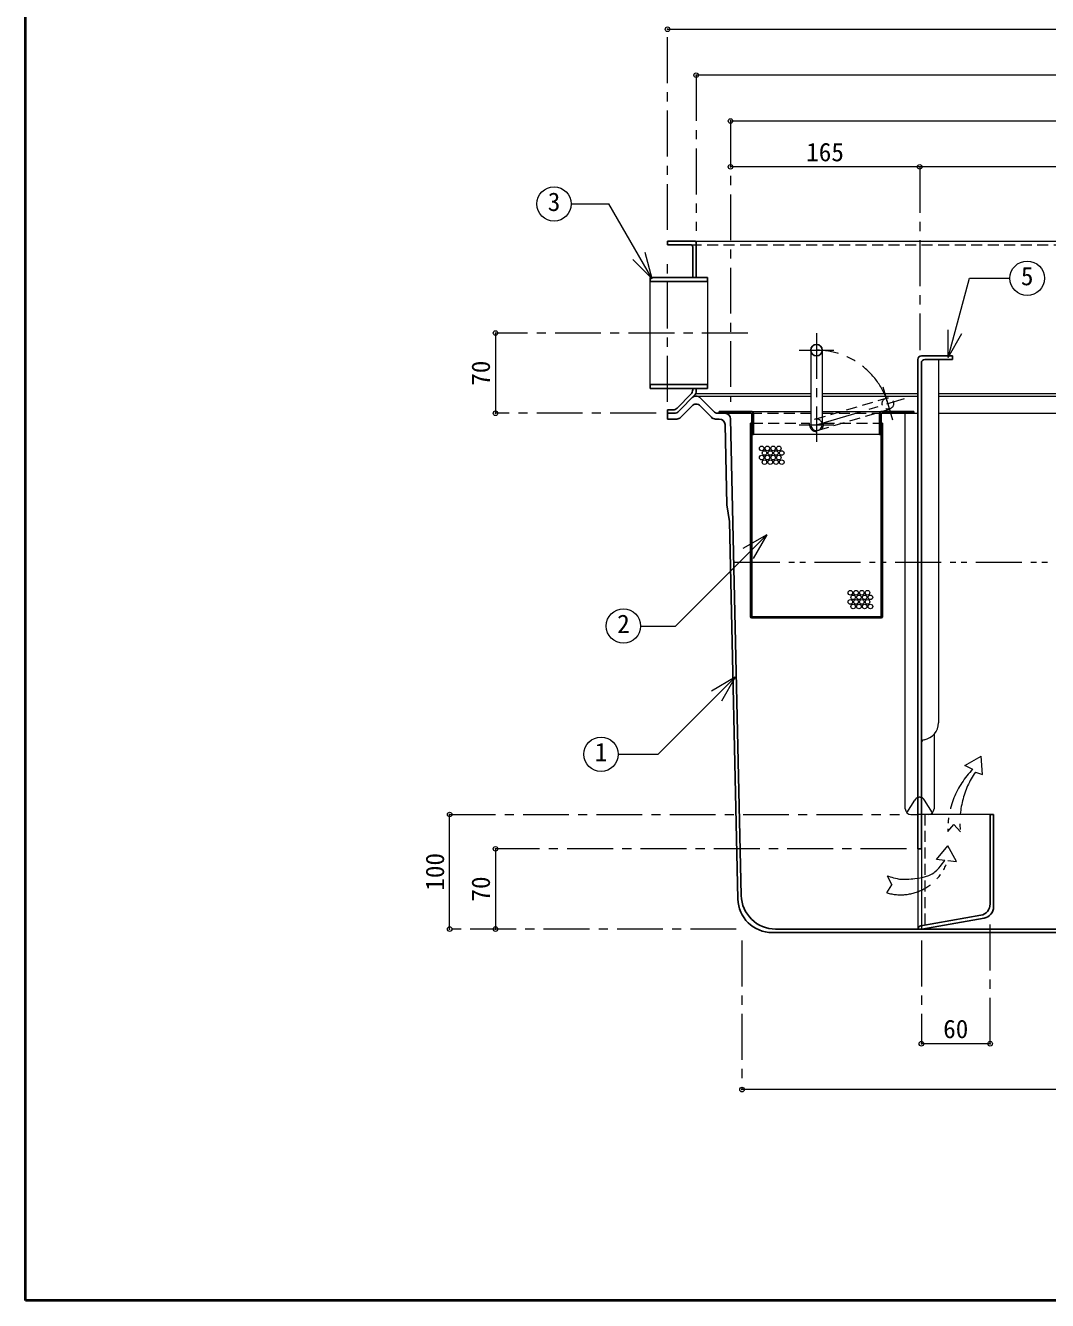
# Model space of a CAD drawing. Units: millimetres at full size, sheet at 1:8. Extents: x -1680 to 1560, y -1128 to 1120.
# Drawn here: x -1680 to -789, y -1128 to -16 of the extents above; entities that cross this region are included whole.
import ezdxf
from ezdxf.enums import TextEntityAlignment as Align

# ---------------------------------------------------------------- set-up
doc = ezdxf.new("R2010")
doc.units = ezdxf.units.MM
doc.header["$LTSCALE"] = 8
doc.header["$PDMODE"] = 32
doc.header["$PDSIZE"] = 4
for name, pattern in [('CHAIN1', [8, 5, -1, 1, -1]), ('DASHED1', [1.8, 1.2, -0.6]), ('DOUBLE_CHAIN1', [8.8, 5, -1, 0.6, -0.6, 0.6, -1])]:
    doc.linetypes.add(name, pattern=pattern)
doc.layers.add('0-0_ﾚｲﾔ1', color=4, linetype='Continuous', lineweight=9)
doc.styles.add('ＭＳ ゴシック', font='')
doc.styles.get('ＭＳ ゴシック').set_extended_font_data('MS Gothic')

msp = doc.modelspace()

# ---------------------------------------------------------------- linework, layer by layer
at = {"layer": '0-0_ﾚｲﾔ1', "color": 1, "lineweight": 40}
for p, q in [((-1680.277, -1128.279), (-1680.277, 1119.721)), ((1559.723, -1128.279), (-1680.277, -1128.279))]:
    msp.add_line(p, q, dxfattribs=at)
at = {"layer": '0-0_ﾚｲﾔ1'}
for p, q in [((-1120.277, -19.279), (-410.277, -19.279)), ((-435.277, -59.279), (-1095.277, -59.279)), ((-1065.277, -99.279), (-465.277, -99.279)), ((-900.277, -139.279), (-1065.277, -139.279)), ((-630.277, -139.279), (-900.277, -139.279)), ((-1096.215, -204.279), (-434.34, -204.279)), ((-1270.277, -284.279), (-1270.277, -354.279)), ((-1095.5, -337.042), (-995.277, -337.042)), ((-1095.277, -339.279), (-995.277, -339.279)), ((-985.277, -337.042), (-901.777, -337.042)), ((-985.277, -339.279), (-901.777, -339.279)), ((-883.777, -337.042), (-646.777, -337.042)), ((-883.777, -339.279), (-646.777, -339.279)), ((-1046.777, -352.779), (-995.277, -352.779)), ((-985.277, -352.779), (-933.777, -352.779)), ((-912.866, -699.279), (-912.866, -354.279)), ((-905.277, -354.279), (-901.777, -354.279)), ((-883.777, -354.279), (-646.777, -354.279)), ((-935.277, -372.779), (-1045.277, -372.779)), ((-887.688, -634.381), (-887.688, -699.279)), ((-911.401, -702.815), (-904.535, -691.659)), ((-889.153, -702.815), (-896.019, -691.659)), ((-1310.277, -804.279), (-1310.277, -704.279)), ((-907.866, -704.279), (-901.777, -704.279)), ((-1270.277, -734.279), (-1270.277, -804.279)), ((-838.777, -904.279), (-898.777, -904.279)), ((-475.277, -944.279), (-1055.277, -944.279))]:
    msp.add_line(p, q, dxfattribs=at)
at = {"layer": '0-0_ﾚｲﾔ1', "linetype": 'CHAIN1'}
for p, q in [((-1120.277, -194.279), (-1120.277, -19.279)), ((-1095.277, -59.279), (-1095.277, -195.217)), ((-1065.277, -99.279), (-1065.277, -344.279)), ((-900.277, -139.279), (-900.277, -299.279)), ((-1120.277, -344.279), (-1120.277, -217.279)), ((-1050.277, -284.279), (-1270.277, -284.279)), ((-990.277, -284.279), (-990.277, -379.279)), ((-1005.277, -299.279), (-975.277, -299.279)), ((-923.697, -360.152), (-932.238, -331.394)), ((-990.277, -364.279), (-913.588, -341.503)), ((-1130.277, -354.279), (-1270.277, -354.279)), ((-1005.277, -364.279), (-975.277, -364.279)), ((-1310.277, -704.279), (-917.866, -704.279)), ((-911.777, -734.279), (-1270.277, -734.279)), ((-838.777, -904.279), (-838.777, -797.351)), ((-1060.277, -804.279), (-1310.277, -804.279)), ((-1055.277, -814.279), (-1055.277, -944.279)), ((-898.777, -814.279), (-898.777, -904.279))]:
    msp.add_line(p, q, dxfattribs=at)
at = {"layer": '0-0_ﾚｲﾔ1', "color": 7, "lineweight": 18}
for p, q in [((-1204.223, -171.665), (-1171.392, -171.665)), ((-1133.632, -237.066), (-1171.392, -171.665)), ((-1133.632, -237.066), (-1150.603, -220.096)), ((-1133.523, -237.066), (-1139.735, -213.884)), ((-1135.277, -329.279), (-1135.277, -239.279)), ((-1085.277, -239.279), (-1085.277, -329.279)), ((-875.449, -305.509), (-856.947, -236.462)), ((-856.947, -236.462), (-821.501, -236.462)), ((-875.449, -305.509), (-875.449, -281.509)), ((-875.449, -305.509), (-863.449, -284.725)), ((-995.277, -299.279), (-995.277, -364.279)), ((-985.277, -299.279), (-985.277, -364.279)), ((-883.777, -307.279), (-883.777, -624.279)), ((-1033.614, -460.191), (-1113.298, -539.875)), ((-1033.614, -460.191), (-1054.398, -472.191)), ((-1033.614, -460.191), (-1045.614, -480.976)), ((-1143.663, -539.875), (-1113.298, -539.875)), ((-1061.223, -584.62), (-1128.335, -651.732)), ((-1061.223, -584.62), (-1082.008, -596.62)), ((-1061.223, -584.62), (-1073.223, -605.405)), ((-1163.222, -651.732), (-1128.335, -651.732)), ((-838.777, -704.279), (-898.777, -704.279)), ((-901.777, -734.279), (-901.777, -804.279)), ((-898.777, -734.279), (-898.777, -804.279))]:
    msp.add_line(p, q, dxfattribs=at)
at = {"layer": '0-0_ﾚｲﾔ1', "color": 5, "lineweight": 25}
for p, q in [((-1120.277, -204.279), (-1120.277, -207.279)), ((-1096.215, -204.279), (-1120.277, -204.279)), ((-1100.152, -207.279), (-1120.277, -207.279)), ((-1098.277, -209.154), (-1098.277, -235.779)), ((-1095.277, -205.217), (-1095.277, -235.779)), ((-1085.277, -235.779), (-1135.277, -235.779)), ((-1135.277, -239.279), (-1135.277, -235.779)), ((-1085.277, -239.279), (-1135.277, -239.279)), ((-1085.277, -239.279), (-1085.277, -235.779)), ((-901.777, -307.279), (-901.777, -734.279)), ((-898.777, -304.279), (-871.777, -304.279)), ((-898.777, -310.279), (-898.777, -734.279)), ((-895.777, -307.279), (-871.777, -307.279)), ((-871.777, -307.279), (-871.777, -304.279)), ((-1085.277, -329.279), (-1135.277, -329.279)), ((-1135.277, -332.779), (-1135.277, -329.279)), ((-1085.277, -332.779), (-1135.277, -332.779)), ((-1098.277, -332.779), (-1098.277, -333.868)), ((-1095.277, -335.908), (-1095.277, -332.779)), ((-1085.277, -332.779), (-1085.277, -329.279)), ((-1099.704, -337.366), (-1111.856, -349.777)), ((-1110.595, -352.777), (-1096.134, -338.007)), ((-1079.959, -352.777), (-1091.704, -340.781)), ((-1120.277, -351.279), (-1120.277, -359.279)), ((-1115.429, -351.279), (-1120.277, -351.279)), ((-1114.168, -354.279), (-1120.277, -354.279)), ((-1108.637, -357.777), (-1098.85, -347.781)), ((-1091.704, -347.781), (-1081.918, -357.777)), ((-1076.387, -354.279), (-1047.527, -354.279)), ((-1046.777, -352.779), (-1075.277, -352.779)), ((-1075.277, -354.279), (-1075.277, -352.779)), ((-1046.777, -531.279), (-1046.777, -355.029)), ((-935.277, -354.279), (-935.277, -372.779)), ((-933.777, -352.779), (-905.277, -352.779)), ((-933.777, -355.029), (-933.777, -531.279)), ((-905.277, -354.279), (-933.027, -354.279)), ((-905.277, -354.279), (-905.277, -352.779)), ((-1112.21, -359.279), (-1120.277, -359.279)), ((-1075.057, -359.279), (-1078.345, -359.279)), ((-1055.929, -774.946), (-1065.169, -359.168)), ((-1047.777, -362.779), (-1046.777, -362.779)), ((-1047.777, -531.779), (-1047.777, -362.779)), ((-933.777, -362.779), (-932.777, -362.779)), ((-932.777, -531.779), (-932.777, -362.779)), ((-933.777, -372.779), (-935.277, -372.779)), ((-1058.863, -777.946), (-1066.18, -448.703)), ((-933.777, -532.779), (-1046.777, -532.779)), ((-934.277, -531.779), (-1046.277, -531.779)), ((-838.777, -704.279), (-835.777, -704.279)), ((-838.777, -782.351), (-838.777, -704.279)), ((-835.777, -784.868), (-835.777, -704.279)), ((-898.777, -734.279), (-901.777, -734.279)), ((-847.041, -792.199), (-899.298, -801.413)), ((-844.041, -794.716), (-898.277, -804.279)), ((-1028.871, -807.279), (-501.684, -807.279)), ((-504.618, -804.279), (-1025.871, -804.279))]:
    msp.add_line(p, q, dxfattribs=at)
at = {"layer": '0-0_ﾚｲﾔ1', "linetype": 'DASHED1'}
for p, q in [((-1100.152, -207.279), (-430.402, -207.279)), ((-991.701, -359.486), (-929.391, -340.98)), ((-1047.527, -354.279), (-995.277, -354.279)), ((-988.854, -369.072), (-926.544, -350.566)), ((-985.277, -354.279), (-933.027, -354.279)), ((-1046.777, -362.779), (-996.277, -362.779)), ((-996.277, -364.279), (-996.277, -362.779)), ((-898.777, -704.279), (-901.777, -704.279)), ((-895.777, -704.279), (-895.777, -803.839))]:
    msp.add_line(p, q, dxfattribs=at)
at = {"layer": '0-0_ﾚｲﾔ1', "linetype": 'DOUBLE_CHAIN1'}
for p, q in [((-1062.388, -484.279), (-610.777, -484.279)), ((-860.89, -661.507), (-846.757, -653.486)), ((-854.015, -664.945), (-860.89, -661.507)), ((-875.787, -719.185), (-870.439, -713.074)), ((-864.71, -719.567), (-870.439, -713.074)), ((-868.148, -745.16), (-875.83, -731.708)), ((-875.787, -744.396), (-868.148, -745.16)), ((-928.881, -772.662), (-924.522, -765.755)), ((-928.499, -757.765), (-924.522, -765.755))]:
    msp.add_line(p, q, dxfattribs=at)
at = {"layer": '0-0_ﾚｲﾔ1', "color": 5, "lineweight": 25}
for points in [[(-1045.277, -354.279), (-1045.277, -372.779), (-1046.777, -372.779)], [(-1070.059, -364.168), (-1068.501, -434.279), (-1066.18, -448.703)]]:
    msp.add_lwpolyline(points, dxfattribs=at)
at = {"layer": '0-0_ﾚｲﾔ1', "linetype": 'DASHED1'}
msp.add_lwpolyline([(-984.277, -364.279), (-984.277, -362.779), (-933.777, -362.779)], dxfattribs=at)
at = {"layer": '0-0_ﾚｲﾔ1', "linetype": 'DOUBLE_CHAIN1'}
for points in [[(-851.723, -667.237), (-845.611, -669.529), (-846.757, -653.486)], [(-878.461, -744.396), (-885.719, -743.474), (-875.83, -731.708)], [(-928.499, -757.765), (-927.606, -758.068), (-926.065, -758.583), (-924.522, -759.075), (-922.974, -759.531), (-921.421, -759.936), (-919.86, -760.277), (-918.95, -760.439), (-917.789, -760.603), (-915.775, -760.785), (-913.744, -760.854), (-911.698, -760.827), (-909.635, -760.722), (-907.557, -760.556), (-906.345, -760.439), (-904.5, -760.237), (-901.317, -759.802), (-898.176, -759.214), (-895.125, -758.422), (-892.212, -757.377), (-889.486, -756.03), (-888.01, -755.091), (-886.958, -754.304), (-885.248, -752.798), (-883.649, -751.133), (-882.136, -749.343), (-880.685, -747.464), (-879.272, -745.529), (-878.461, -744.396)]]:
    msp.add_lwpolyline(points, dxfattribs=at)
at = {"layer": '0-0_ﾚｲﾔ1', "color": 7, "lineweight": 18}
for centre in [(-1219.223, -171.665), (-806.501, -236.462), (-1158.663, -539.875), (-1178.222, -651.732)]:
    msp.add_circle(centre, 15, dxfattribs=at)
at = {"layer": '0-0_ﾚｲﾔ1', "color": 5, "lineweight": 25}
msp.add_circle((-990.277, -299.279), 5, dxfattribs=at)
at = {"layer": '0-0_ﾚｲﾔ1', "linetype": 'DASHED1'}
msp.add_circle((-927.967, -345.773), 5, dxfattribs=at)
at = {"layer": '0-0_ﾚｲﾔ1'}
for centre in [(-1038.115, -384.957), (-1035.615, -388.957), (-1033.115, -384.957), (-1030.615, -388.957), (-1028.115, -384.957), (-1025.615, -388.957), (-1023.115, -384.957), (-1020.615, -388.957), (-1038.115, -392.957), (-1035.615, -396.957), (-1033.115, -392.957), (-1030.615, -396.957), (-1028.115, -392.957), (-1025.615, -396.957), (-1023.115, -392.957), (-1020.615, -396.957), (-960.762, -510.822), (-955.762, -510.822), (-950.762, -510.822), (-945.762, -510.822), (-960.762, -518.822), (-958.262, -514.822), (-958.262, -522.822), (-955.762, -518.822), (-953.262, -514.822), (-953.262, -522.822), (-950.762, -518.822), (-948.262, -514.822), (-948.262, -522.822), (-945.762, -518.822), (-943.262, -514.822), (-943.262, -522.822)]:
    msp.add_circle(centre, 2, dxfattribs=at)
at = {"layer": '0-0_ﾚｲﾔ1', "color": 5, "lineweight": 25}
for centre, radius, start, end in [((-1100.152, -209.154), 1.875, 0, 90), ((-1096.215, -205.217), 0.938, 0, 90), ((-898.777, -307.279), 3, 90, 180), ((-895.777, -310.279), 3, 90, 180), ((-1103.277, -333.868), 5, 315.6053, 0), ((-1095.277, -344.279), 5, 44.3947, 135.6053), ((-1098.277, -335.908), 3, 315.6053, 0), ((-1115.429, -346.279), 5, 270, 315.6053), ((-1114.168, -349.279), 5, 270, 315.6053), ((-1095.277, -351.279), 5, 44.3947, 135.6053), ((-1076.387, -349.279), 5, 224.3947, 270), ((-1070.167, -359.279), 5, 1.27303, 90), ((-1047.527, -355.029), 0.75, 0, 90), ((-1046.777, -354.279), 1.5, 0, 90), ((-933.777, -354.279), 1.5, 90, 180), ((-933.027, -355.029), 0.75, 90, 180), ((-1112.21, -354.279), 5, 270, 315.6053), ((-1078.345, -354.279), 5, 224.3947, 270), ((-1075.057, -364.279), 5, 1.27303, 90), ((-1046.777, -531.779), 1, 180, 270), ((-1046.277, -531.279), 0.5, 180, 270), ((-934.277, -531.279), 0.5, 270, 0), ((-933.777, -531.779), 1, 270, 0), ((-1028.871, -777.279), 30, 181.27303, 270), ((-1025.936, -774.279), 30, 181.27303, 270), ((-848.777, -782.351), 10, 280, 0), ((-845.777, -784.868), 10, 280, 0), ((-898.777, -804.368), 3, 100, 178.31596)]:
    msp.add_arc(centre, radius, start, end, dxfattribs=at)
at = {"layer": '0-0_ﾚｲﾔ1', "linetype": 'CHAIN1'}
msp.add_arc((-990.277, -364.279), 65, 16.54154, 90, dxfattribs=at)
at = {"layer": '0-0_ﾚｲﾔ1', "linetype": 'DASHED1'}
for centre, radius, start, end in [((-990.277, -364.279), 6, 180, 0), ((-990.277, -364.279), 5, 0, 180), ((-900.277, -694.279), 5, 72.5424, 107.4576)]:
    msp.add_arc(centre, radius, start, end, dxfattribs=at)
at = {"layer": '0-0_ﾚｲﾔ1', "color": 7, "lineweight": 18}
for centre, radius, start, end in [((-990.277, -364.279), 5, 180, 0), ((-898.777, -624.279), 15, 279.59407, 0), ((-895.777, -642.028), 3, 99.59407, 180)]:
    msp.add_arc(centre, radius, start, end, dxfattribs=at)
at = {"layer": '0-0_ﾚｲﾔ1', "linetype": 'DOUBLE_CHAIN1'}
for centre, radius, start, end in [((-800.971, -717.727), 74.83, 135.1416, 181.11652), ((-787.028, -711.069), 78.145, 145.88133, 186.24307), ((-916.938, -731.097), 43.247, 253.96884, 342.09052)]:
    msp.add_arc(centre, radius, start, end, dxfattribs=at)
at = {"layer": '0-0_ﾚｲﾔ1'}
for centre, start, end in [((-900.277, -694.279), 107.4576, 148.38993), ((-900.277, -694.279), 31.61007, 72.5424), ((-907.866, -699.279), 180, 270), ((-892.688, -699.279), 270, 0)]:
    msp.add_arc(centre, 5, start, end, dxfattribs=at)
at = {"layer": '0-0_ﾚｲﾔ1', "color": 1}
for p in [(-1120.277, -19.279), (-1095.277, -59.279), (-1065.277, -99.279), (-1065.277, -139.279), (-900.277, -139.279), (-1270.277, -284.279), (-1270.277, -354.279), (-1310.277, -704.279), (-1270.277, -734.279), (-1310.277, -804.279), (-1270.277, -804.279), (-898.777, -904.279), (-838.777, -904.279), (-1055.277, -944.279)]:
    msp.add_point(p, dxfattribs=at)

# ---------------------------------------------------------------- texts
at = {"layer": '0-0_ﾚｲﾔ1', "color": 7, "style": 'ＭＳ ゴシック'}
for s, p in [('165', (-999.277, -139.279)), ('3', (-1224.723, -182.665)), ('5', (-812.001, -247.462)), ('2', (-1164.163, -550.875)), ('1', (-1183.722, -662.732)), ('60', (-879.777, -904.279))]:
    msp.add_text(s, height=16.13, dxfattribs=at).set_placement(p, align=Align.BOTTOM_LEFT)
for s, p in [('70', (-1270.277, -330.279)), ('100', (-1310.277, -770.779)), ('70', (-1270.277, -780.279))]:
    msp.add_text(s, height=16.13, rotation=90, dxfattribs=at).set_placement(p, align=Align.BOTTOM_LEFT)

doc.saveas('drawing.dxf')
